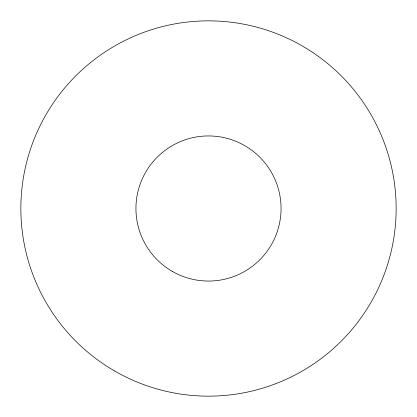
<?xml version="1.0" encoding="UTF-8"?>
<svg xmlns="http://www.w3.org/2000/svg" width="417" height="417" viewBox="0 0 417 417"><rect width="100%" height="100%" fill="white"/><g stroke="black" fill="none" stroke-linecap="round" stroke-linejoin="round"><path stroke-width="0.63" d="M114.675 371.01A187.65 187.65 0 0 0 396.15 208.5A187.65 187.65 0 0 0 114.675 45.99A187.65 187.65 0 0 0 114.675 371.01M172.221 271.337A72.558 72.558 0 0 0 281.058 208.5A72.558 72.558 0 0 0 172.221 145.663A72.558 72.558 0 0 0 172.221 271.337"/></g></svg>
